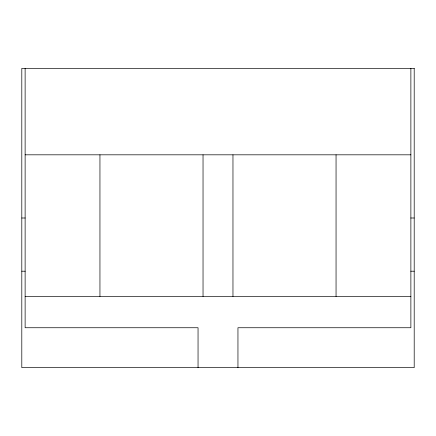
<?xml version="1.0" encoding="UTF-8"?>
<svg xmlns="http://www.w3.org/2000/svg" width="436" height="436" viewBox="0 0 436 436"><rect width="100%" height="100%" fill="white"/><g stroke="black" fill="none" stroke-linecap="round" stroke-linejoin="round"><path stroke-width="0.65" d="M25.125 154.818L410.876 154.818M21.8 218L25.179 218M410.821 218L414.2 218M21.8 271.208L25.179 271.208M410.821 271.208L414.2 271.208M25.125 296.48L410.876 296.48M410.876 68.354L410.876 327.741L237.952 327.741L237.952 367.646M336.052 154.818L336.052 296.48M232.966 154.818L232.966 296.48M203.034 154.818L203.034 296.48M198.048 367.646L198.048 327.741L25.125 327.741L25.125 68.354M99.948 154.818L99.948 296.48M414.2 68.354L21.8 68.354L21.8 367.646L414.2 367.646L414.2 68.354"/></g></svg>
